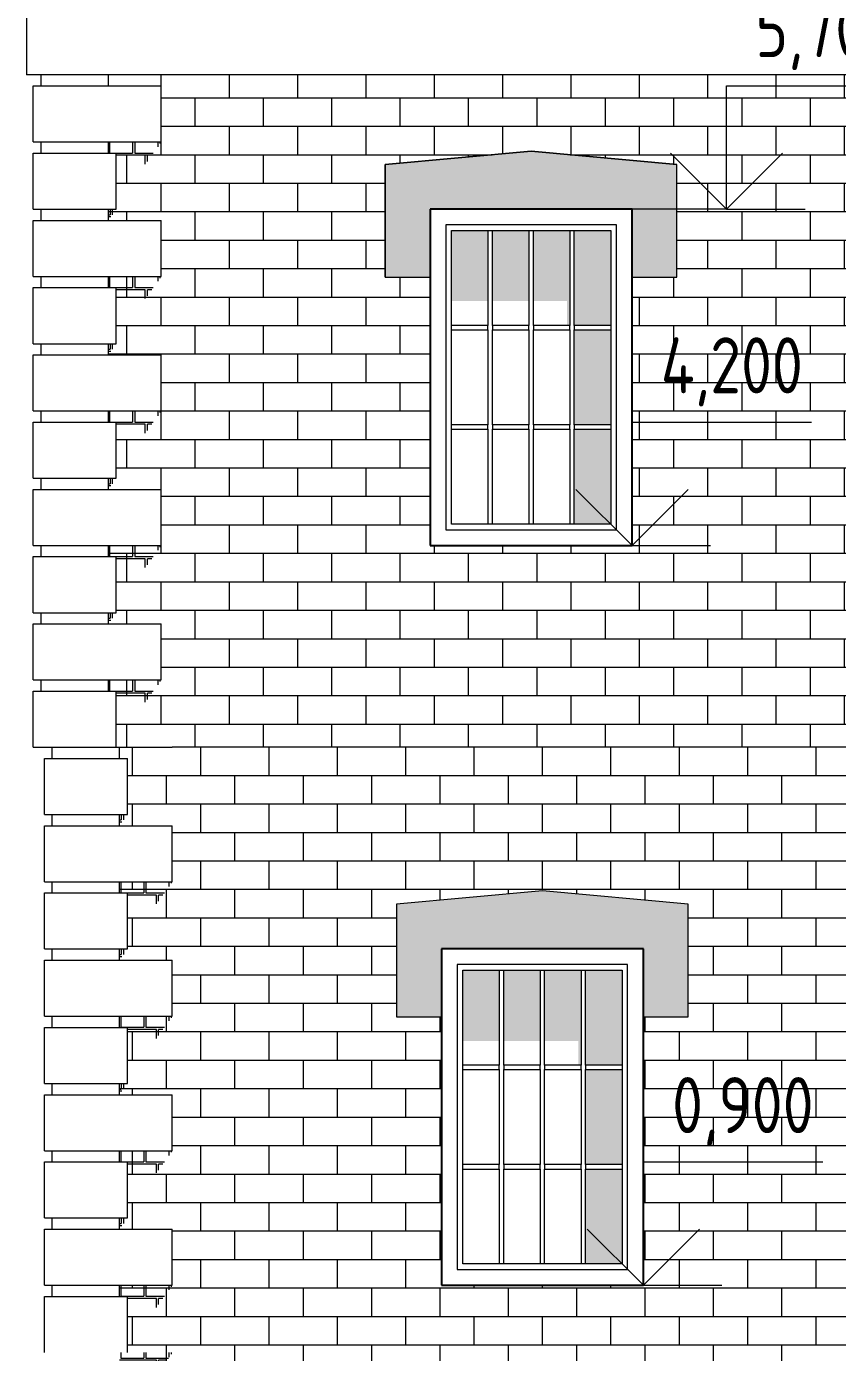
# Model space of a CAD drawing. Header units: feet. Extents: x -10410 to 374725, y -46422 to 88923.
# Drawn here: x 346562 to 350178, y 600 to 6515 of the extents above; entities that cross this region are included whole.
import ezdxf
from ezdxf.enums import TextEntityAlignment as Align

# ---------------------------------------------------------------- set-up
doc = ezdxf.new("R2010")
doc.units = ezdxf.units.FT
doc.header["$MEASUREMENT"] = 0
doc.layers.add('Интерьер - Мебель', color=7, linetype='Continuous')
for name, color, linetype, lineweight in [('Интерьер - Мебель_Ном._пера__1', 7, 'Continuous', 20), ('Интерьер - Мебель_Ном._пера__7', 7, 'Continuous', 20), ('Конструктив - Перекрытия_Ном._пера__1', 7, 'Continuous', 20), ('Конструктив - Стены Несущие_Ном._пера__1', 7, 'Continuous', 20), ('Конструктив - Стены Несущие_Ном._пера__101', 252, 'Continuous', 5), ('Конструктив - Стены Несущие_Ном._пера__120', 7, 'Continuous', 5)]:
    doc.layers.add(name, color=color, linetype=linetype, lineweight=lineweight)
for name, color, linetype, lineweight, true_color in [('Конструктив - Стены Несущие_Ном._пера__107', 7, 'Continuous', 5, 0xaaaaaa), ('Конструктив - Стены Несущие_Ном._пера__161', 7, 'Continuous', 15, 0x6a6a6a), ('Конструктив - Стены Несущие_Ном._пера__87', 7, 'Continuous', 25, 0x6a6a6a)]:
    doc.layers.add(name, color=color, linetype=linetype, lineweight=lineweight, true_color=true_color)
doc.styles.add('СГЕНЕРИР_СТИЛЬ_2', font='CS_Gost2304.shx')

# ---------------------------------------------------------------- blocks, each defined once
blk = doc.blocks.new('*X148')
at = {"layer": 'Конструктив - Стены Несущие_Ном._пера__101', "linetype": 'Continuous'}
for p, q in [((346982.3, 1500), (346982.3, 1450.5)), ((347084.8, 1500), (347084.8, 1450.5)), ((347094.8, 1500), (347094.8, 1450.5)), ((347197.3, 1500), (347197.3, 1478.8)), ((347207.3, 1500), (347207.3, 1492.9)), ((346982.3, 1450.5), (347084.8, 1450.5)), ((347141, 1440.5), (347012.3, 1440.5)), ((347094.8, 1450.5), (347177.3, 1450.5)), ((347141, 1401), (347141, 1440.5)), ((347170.2, 1440.5), (347151, 1440.5)), ((347151, 1413.4), (347151, 1440.5))]:
    blk.add_line(p, q, dxfattribs=at)
blk = doc.blocks.new('Штриховка_74', base_point=(0, 0))
at = {"layer": 'Конструктив - Стены Несущие_Ном._пера__101', "linetype": 'Continuous'}
blk.add_blockref('*X148', (0, 0), dxfattribs=at)
blk = doc.blocks.new('*X150')
at = {"layer": 'Конструктив - Стены Несущие_Ном._пера__101', "linetype": 'Continuous'}
for p, q in [((346984.8, 1200), (346984.8, 1175.3)), ((346994.8, 1200), (346994.8, 1175.3)), ((346977.3, 1175.3), (346984.8, 1175.3)), ((346987.7, 1165.3), (346977.3, 1165.3))]:
    blk.add_line(p, q, dxfattribs=at)
blk = doc.blocks.new('Штриховка_75', base_point=(0, 0))
at = {"layer": 'Конструктив - Стены Несущие_Ном._пера__101', "linetype": 'Continuous'}
blk.add_blockref('*X150', (0, 0), dxfattribs=at)
blk = doc.blocks.new('*X152')
at = {"layer": 'Конструктив - Стены Несущие_Ном._пера__101', "linetype": 'Continuous'}
for p, q in [((346982.3, 600), (346982.3, 575)), ((347084.8, 600), (347084.8, 575)), ((347094.8, 600), (347094.8, 575)), ((347197.3, 600), (347197.3, 578.8)), ((347207.3, 600), (347207.3, 592.9)), ((347141, 565), (346977.3, 565)), ((346982.3, 575), (347084.8, 575)), ((347094.8, 575), (347194.6, 575)), ((347141, 550), (347141, 565)), ((347187.5, 565), (347151, 565)), ((347151, 550), (347151, 565))]:
    blk.add_line(p, q, dxfattribs=at)
blk = doc.blocks.new('Штриховка_76', base_point=(0, 0))
at = {"layer": 'Конструктив - Стены Несущие_Ном._пера__101', "linetype": 'Continuous'}
blk.add_blockref('*X152', (0, 0), dxfattribs=at)
blk = doc.blocks.new('*X156')
at = {"layer": 'Конструктив - Стены Несущие_Ном._пера__101', "linetype": 'Continuous'}
for p, q in [((346982.3, 900), (346982.3, 850.5)), ((347084.8, 900), (347084.8, 850.5)), ((347094.8, 900), (347094.8, 850.5)), ((347197.3, 900), (347197.3, 878.8)), ((347207.3, 900), (347207.3, 892.9)), ((346982.3, 850.5), (347084.8, 850.5)), ((347141, 840.5), (347012.3, 840.5)), ((347094.8, 850.5), (347177.3, 850.5)), ((347141, 801), (347141, 840.5)), ((347170.2, 840.5), (347151, 840.5)), ((347151, 813.4), (347151, 840.5))]:
    blk.add_line(p, q, dxfattribs=at)
blk = doc.blocks.new('Штриховка_78', base_point=(0, 0))
at = {"layer": 'Конструктив - Стены Несущие_Ном._пера__101', "linetype": 'Continuous'}
blk.add_blockref('*X156', (0, 0), dxfattribs=at)
blk = doc.blocks.new('*X158')
at = {"layer": 'Конструктив - Стены Несущие_Ном._пера__101', "linetype": 'Continuous'}
for p, q in [((346977.3, 2375.3), (346984.8, 2375.3)), ((346984.8, 2400), (346984.8, 2375.3)), ((346994.8, 2400), (346994.8, 2375.3)), ((346987.7, 2365.3), (346977.3, 2365.3))]:
    blk.add_line(p, q, dxfattribs=at)
blk = doc.blocks.new('Штриховка_79', base_point=(0, 0))
at = {"layer": 'Конструктив - Стены Несущие_Ном._пера__101', "linetype": 'Continuous'}
blk.add_blockref('*X158', (0, 0), dxfattribs=at)
blk = doc.blocks.new('*X160')
at = {"layer": 'Конструктив - Стены Несущие_Ном._пера__101', "linetype": 'Continuous'}
for p, q in [((346982.3, 2700), (346982.3, 2650.5)), ((347084.8, 2700), (347084.8, 2650.5)), ((347094.8, 2700), (347094.8, 2650.5)), ((347197.3, 2700), (347197.3, 2678.8)), ((347207.3, 2700), (347207.3, 2692.9)), ((346982.3, 2650.5), (347084.8, 2650.5)), ((347141, 2640.5), (347012.3, 2640.5)), ((347094.8, 2650.5), (347177.3, 2650.5)), ((347141, 2601), (347141, 2640.5)), ((347170.2, 2640.5), (347151, 2640.5)), ((347151, 2613.4), (347151, 2640.5))]:
    blk.add_line(p, q, dxfattribs=at)
blk = doc.blocks.new('Штриховка_80', base_point=(0, 0))
at = {"layer": 'Конструктив - Стены Несущие_Ном._пера__101', "linetype": 'Continuous'}
blk.add_blockref('*X160', (0, 0), dxfattribs=at)
blk = doc.blocks.new('*X162')
at = {"layer": 'Конструктив - Стены Несущие_Ном._пера__101', "linetype": 'Continuous'}
for p, q in [((346977.3, 1775.3), (346984.8, 1775.3)), ((346984.8, 1800), (346984.8, 1775.3)), ((346994.8, 1800), (346994.8, 1775.3)), ((346987.7, 1765.3), (346977.3, 1765.3))]:
    blk.add_line(p, q, dxfattribs=at)
blk = doc.blocks.new('Штриховка_81', base_point=(0, 0))
at = {"layer": 'Конструктив - Стены Несущие_Ном._пера__101', "linetype": 'Continuous'}
blk.add_blockref('*X162', (0, 0), dxfattribs=at)
blk = doc.blocks.new('*X164')
at = {"layer": 'Конструктив - Стены Несущие_Ном._пера__101', "linetype": 'Continuous'}
for p, q in [((346982.3, 2100), (346982.3, 2050.5)), ((347084.8, 2100), (347084.8, 2050.5)), ((347094.8, 2100), (347094.8, 2050.5)), ((347197.3, 2100), (347197.3, 2078.8)), ((347207.3, 2100), (347207.3, 2092.9)), ((346982.3, 2050.5), (347084.8, 2050.5)), ((347141, 2040.5), (347012.3, 2040.5)), ((347094.8, 2050.5), (347177.3, 2050.5)), ((347141, 2001), (347141, 2040.5)), ((347170.2, 2040.5), (347151, 2040.5)), ((347151, 2013.4), (347151, 2040.5))]:
    blk.add_line(p, q, dxfattribs=at)
blk = doc.blocks.new('Штриховка_82', base_point=(0, 0))
at = {"layer": 'Конструктив - Стены Несущие_Ном._пера__101', "linetype": 'Continuous'}
blk.add_blockref('*X164', (0, 0), dxfattribs=at)
blk = doc.blocks.new('*X166')
at = {"layer": 'Конструктив - Стены Несущие_Ном._пера__101', "linetype": 'Continuous'}
for p, q in [((346977.3, 2975.3), (346984.8, 2975.3)), ((346987.7, 2965.3), (346977.3, 2965.3)), ((346984.8, 3000), (346984.8, 2975.3)), ((346994.8, 3000), (346994.8, 2975.3))]:
    blk.add_line(p, q, dxfattribs=at)
blk = doc.blocks.new('Штриховка_83', base_point=(0, 0))
at = {"layer": 'Конструктив - Стены Несущие_Ном._пера__101', "linetype": 'Continuous'}
blk.add_blockref('*X166', (0, 0), dxfattribs=at)
blk = doc.blocks.new('*X178')
at = {"layer": 'Конструктив - Стены Несущие_Ном._пера__101', "linetype": 'Continuous'}
for p, q in [((346934.8, 5100), (346934.8, 5075.3)), ((346944.8, 5100), (346944.8, 5075.3)), ((346927.3, 5075.3), (346934.8, 5075.3)), ((346937.7, 5065.3), (346927.3, 5065.3))]:
    blk.add_line(p, q, dxfattribs=at)
blk = doc.blocks.new('Штриховка_89', base_point=(0, 0))
at = {"layer": 'Конструктив - Стены Несущие_Ном._пера__101', "linetype": 'Continuous'}
blk.add_blockref('*X178', (0, 0), dxfattribs=at)
blk = doc.blocks.new('*X180')
at = {"layer": 'Конструктив - Стены Несущие_Ном._пера__101', "linetype": 'Continuous'}
for p, q in [((346932.3, 3600), (346932.3, 3550.5)), ((346932.3, 3550.5), (347034.8, 3550.5)), ((347034.8, 3600), (347034.8, 3550.5)), ((347044.8, 3600), (347044.8, 3550.5)), ((347044.8, 3550.5), (347127.3, 3550.5)), ((347147.3, 3600), (347147.3, 3578.8)), ((347157.3, 3600), (347157.3, 3592.9)), ((347091, 3540.5), (346962.3, 3540.5)), ((347091, 3501), (347091, 3540.5)), ((347120.2, 3540.5), (347101, 3540.5)), ((347101, 3513.4), (347101, 3540.5))]:
    blk.add_line(p, q, dxfattribs=at)
blk = doc.blocks.new('Штриховка_90', base_point=(0, 0))
at = {"layer": 'Конструктив - Стены Несущие_Ном._пера__101', "linetype": 'Continuous'}
blk.add_blockref('*X180', (0, 0), dxfattribs=at)
blk = doc.blocks.new('*X182')
at = {"layer": 'Конструктив - Стены Несущие_Ном._пера__101', "linetype": 'Continuous'}
for p, q in [((346932.3, 6000), (346932.3, 5950.5)), ((347034.8, 6000), (347034.8, 5950.5)), ((347044.8, 6000), (347044.8, 5950.5)), ((347147.3, 6000), (347147.3, 5978.8)), ((347157.3, 6000), (347157.3, 5992.9)), ((346932.3, 5950.5), (347034.8, 5950.5)), ((347091, 5940.5), (346962.3, 5940.5)), ((347044.8, 5950.5), (347127.3, 5950.5)), ((347091, 5901), (347091, 5940.5)), ((347120.2, 5940.5), (347101, 5940.5)), ((347101, 5913.4), (347101, 5940.5))]:
    blk.add_line(p, q, dxfattribs=at)
blk = doc.blocks.new('Штриховка_91', base_point=(0, 0))
at = {"layer": 'Конструктив - Стены Несущие_Ном._пера__101', "linetype": 'Continuous'}
blk.add_blockref('*X182', (0, 0), dxfattribs=at)
blk = doc.blocks.new('*X184')
at = {"layer": 'Конструктив - Стены Несущие_Ном._пера__101', "linetype": 'Continuous'}
for p, q in [((346932.3, 4200), (346932.3, 4150.5)), ((347034.8, 4200), (347034.8, 4150.5)), ((347044.8, 4200), (347044.8, 4150.5)), ((347147.3, 4200), (347147.3, 4178.8)), ((347157.3, 4200), (347157.3, 4192.9)), ((346932.3, 4150.5), (347034.8, 4150.5)), ((347091, 4140.5), (346962.3, 4140.5)), ((347044.8, 4150.5), (347127.3, 4150.5)), ((347091, 4101), (347091, 4140.5)), ((347120.2, 4140.5), (347101, 4140.5)), ((347101, 4113.4), (347101, 4140.5))]:
    blk.add_line(p, q, dxfattribs=at)
blk = doc.blocks.new('Штриховка_92', base_point=(0, 0))
at = {"layer": 'Конструктив - Стены Несущие_Ном._пера__101', "linetype": 'Continuous'}
blk.add_blockref('*X184', (0, 0), dxfattribs=at)
blk = doc.blocks.new('*X186')
at = {"layer": 'Конструктив - Стены Несущие_Ном._пера__101', "linetype": 'Continuous'}
for p, q in [((346932.3, 5400), (346932.3, 5350.5)), ((347034.8, 5400), (347034.8, 5350.5)), ((347044.8, 5400), (347044.8, 5350.5)), ((347147.3, 5400), (347147.3, 5378.8)), ((347157.3, 5400), (347157.3, 5392.9)), ((346932.3, 5350.5), (347034.8, 5350.5)), ((347091, 5340.5), (346962.3, 5340.5)), ((347044.8, 5350.5), (347127.3, 5350.5)), ((347091, 5301), (347091, 5340.5)), ((347120.2, 5340.5), (347101, 5340.5)), ((347101, 5313.4), (347101, 5340.5))]:
    blk.add_line(p, q, dxfattribs=at)
blk = doc.blocks.new('Штриховка_93', base_point=(0, 0))
at = {"layer": 'Конструктив - Стены Несущие_Ном._пера__101', "linetype": 'Continuous'}
blk.add_blockref('*X186', (0, 0), dxfattribs=at)
blk = doc.blocks.new('*X188')
at = {"layer": 'Конструктив - Стены Несущие_Ном._пера__101', "linetype": 'Continuous'}
for p, q in [((346927.3, 3875.3), (346934.8, 3875.3)), ((346937.7, 3865.3), (346927.3, 3865.3)), ((346934.8, 3900), (346934.8, 3875.3)), ((346944.8, 3900), (346944.8, 3875.3))]:
    blk.add_line(p, q, dxfattribs=at)
blk = doc.blocks.new('Штриховка_94', base_point=(0, 0))
at = {"layer": 'Конструктив - Стены Несущие_Ном._пера__101', "linetype": 'Continuous'}
blk.add_blockref('*X188', (0, 0), dxfattribs=at)
blk = doc.blocks.new('*X190')
at = {"layer": 'Конструктив - Стены Несущие_Ном._пера__101', "linetype": 'Continuous'}
for p, q in [((346932.3, 4800), (346932.3, 4750.5)), ((347034.8, 4800), (347034.8, 4750.5)), ((347044.8, 4800), (347044.8, 4750.5)), ((347147.3, 4800), (347147.3, 4778.8)), ((347157.3, 4800), (347157.3, 4792.9)), ((346932.3, 4750.5), (347034.8, 4750.5)), ((347091, 4740.5), (346962.3, 4740.5)), ((347044.8, 4750.5), (347127.3, 4750.5)), ((347091, 4701), (347091, 4740.5)), ((347120.2, 4740.5), (347101, 4740.5)), ((347101, 4713.4), (347101, 4740.5))]:
    blk.add_line(p, q, dxfattribs=at)
blk = doc.blocks.new('Штриховка_95', base_point=(0, 0))
at = {"layer": 'Конструктив - Стены Несущие_Ном._пера__101', "linetype": 'Continuous'}
blk.add_blockref('*X190', (0, 0), dxfattribs=at)
blk = doc.blocks.new('*X192')
at = {"layer": 'Конструктив - Стены Несущие_Ном._пера__101', "linetype": 'Continuous'}
for p, q in [((346934.8, 4500), (346934.8, 4475.3)), ((346944.8, 4500), (346944.8, 4475.3)), ((346927.3, 4475.3), (346934.8, 4475.3)), ((346937.7, 4465.3), (346927.3, 4465.3))]:
    blk.add_line(p, q, dxfattribs=at)
blk = doc.blocks.new('Штриховка_96', base_point=(0, 0))
at = {"layer": 'Конструктив - Стены Несущие_Ном._пера__101', "linetype": 'Continuous'}
blk.add_blockref('*X192', (0, 0), dxfattribs=at)
blk = doc.blocks.new('*X194')
at = {"layer": 'Конструктив - Стены Несущие_Ном._пера__101', "linetype": 'Continuous'}
for p, q in [((346934.8, 5700), (346934.8, 5675.3)), ((346944.8, 5700), (346944.8, 5675.3)), ((346927.3, 5675.3), (346934.8, 5675.3)), ((346937.7, 5665.3), (346927.3, 5665.3))]:
    blk.add_line(p, q, dxfattribs=at)
blk = doc.blocks.new('Штриховка_97', base_point=(0, 0))
at = {"layer": 'Конструктив - Стены Несущие_Ном._пера__101', "linetype": 'Continuous'}
blk.add_blockref('*X194', (0, 0), dxfattribs=at)
blk = doc.blocks.new('Отметка высоты 18_3')
at = {"layer": 'Интерьер - Мебель_Ном._пера__1', "linetype": 'Continuous'}
for p, q in [((0, 0), (0, 550)), ((0, 550), (800, 550)), ((0, 0), (-250, 250)), ((0, 0), (250, 250)), ((0, 0), (-550, 0)), ((0, 0), (350, 0))]:
    blk.add_line(p, q, dxfattribs=at)
at = {"layer": 'Интерьер - Мебель_Ном._пера__1', "style": 'СГЕНЕРИР_СТИЛЬ_2'}
blk.add_attdef('ac_toplevel', text='', height=250, dxfattribs=at).set_placement((0, 603.5), align=Align.BOTTOM_LEFT)
blk = doc.blocks.new('Отметка высоты 18_9')
at = {"layer": 'Интерьер - Мебель_Ном._пера__1', "linetype": 'Continuous'}
for p, q in [((0, 0), (0, 550)), ((0, 550), (783, 550)), ((0, 0), (-250, 250)), ((0, 0), (250, 250)), ((0, 0), (-550, 0)), ((0, 0), (350, 0))]:
    blk.add_line(p, q, dxfattribs=at)
at = {"layer": 'Интерьер - Мебель_Ном._пера__1', "style": 'СГЕНЕРИР_СТИЛЬ_2'}
blk.add_attdef('ac_toplevel', text='', height=250, dxfattribs=at).set_placement((0, 603.5), align=Align.BOTTOM_LEFT)

msp = doc.modelspace()

# ---------------------------------------------------------------- hatches: boundary and pattern name
at = {"layer": 'Конструктив - Стены Несущие_Ном._пера__107', "linetype": 'Continuous'}
h = msp.add_hatch(dxfattribs=at)
h.set_pattern_fill('ЧЕРЕПИЦА_02', color=256, style=0, pattern_type=2)
h.set_pattern_definition([(0, (349752.44, 4800), (0, 127), []), (90, (349752.44, 4800), (-304.8, 0), [127, -127]), (90, (349904.84, 4927), (-304.8, 0), [127, -127])])
h.paths.add_polyline_path([(346927.29195, 5100), (346927.29195, 5049.99997), (347162.29192, 5049.99997), (347162.29192, 4800.00007), (346927.29195, 4800.00007), (346927.29195, 4750.00004), (346962.29197, 4750.00004), (346962.29197, 4500.00006), (346927.29195, 4499.99997), (346927.29195, 4450.00003), (347162.29192, 4450.00003), (347162.29192, 4200.00004), (346927.29195, 4199.99996), (346927.29195, 4150.00001), (346962.29197, 4150.00001), (346962.29197, 3899.99994), (346927.29195, 3899.99994), (346927.29195, 3850), (347162.29192, 3850), (347162.29192, 3600.00001), (346927.29195, 3600.00001), (346927.29195, 3549.99998), (346962.29197, 3549.99998), (346962.29197, 3300), (352542.58258, 3300), (352542.58258, 3549.99998), (352577.58259, 3549.99998), (352577.58259, 3600.00001), (352542.58258, 3600.00001), (352542.58258, 3850), (352577.58259, 3850), (352577.58259, 3900.00003), (352542.58258, 3900.00003), (352542.58258, 4150.00001), (352577.58259, 4150.00001), (352577.58259, 4199.99996), (352542.58258, 4199.99996), (352542.58258, 4450.00003), (352577.58259, 4450.00003), (352577.58259, 4499.99997), (352542.58258, 4499.99997), (352542.58258, 4750.00004), (352577.5825, 4750.00004), (352577.5825, 4799.99999), (352542.58258, 4799.99999), (352542.58258, 5049.99997), (352577.5825, 5049.99997), (352577.5825, 5100), (352542.58258, 5100), (352542.58258, 5349.99999), (352577.5825, 5349.99999), (352577.5825, 5400.00002), (352542.58258, 5400.00002), (352542.58258, 5650), (352577.5825, 5650), (352577.5825, 5700.00003), (352542.58258, 5700.00003), (352542.58258, 5950.00001), (352577.5825, 5950.00001), (352577.5825, 5999.99996), (352542.58258, 5999.99996), (352542.58258, 6250.00003), (352577.5825, 6250.00003), (352577.5825, 6299.99998), (351217.00936, 6299.99998), (346927.29195, 6299.99998), (346927.29195, 6249.99994), (347162.29192, 6249.99994), (347162.29192, 5999.99996), (346927.29195, 5999.99996), (346927.29195, 5950.00001), (346962.29197, 5950.00001), (346962.29197, 5700.00003), (346927.29195, 5700.00003), (346927.29195, 5650), (347162.29192, 5650), (347162.29192, 5399.99993), (346927.29195, 5400.00002), (346927.29195, 5349.99999), (346962.29197, 5350.00007), (346962.29197, 5099.99992)])
h.paths.add_polyline_path([(348161.91365, 5899.99998), (348161.91365, 5397.08987), (348361.91369, 5397.08987), (348361.91369, 4199.99996), (349261.91364, 4199.99996), (349261.91364, 5397.08987), (349461.91368, 5397.08987), (349461.91368, 5899.99998), (348811.91362, 5958.86602)], flags=0)
h.paths.add_polyline_path([(350413.10437, 5397.08987), (350599.62548, 5397.08987), (350612.23357, 5397.08987), (350612.23349, 4199.99996), (351512.23353, 4199.99996), (351512.23353, 5397.08987), (351699.62547, 5397.08987), (351713.10441, 5397.08987), (351713.10441, 5899.99998), (351212.86086, 5945.30356), (351212.86086, 5944.08289), (351056.3648, 5958.25568), (350413.10437, 5899.99998)], flags=0)
h = msp.add_hatch(dxfattribs=at)
h.set_pattern_fill('ЧЕРЕПИЦА_02', color=256, style=0, pattern_type=2)
h.set_pattern_definition([(0, (349777.44, 1650), (0, 127), []), (90, (349777.44, 1650), (-304.8, 0), [127, -127]), (90, (349929.84, 1777), (-304.8, 0), [127, -127])])
h.paths.add_polyline_path([(346977.29194, 2650), (347012.29201, 2650), (347012.29201, 2400.00009), (346977.29194, 2400.00009), (346977.29194, 2349.99997), (347212.29189, 2349.99997), (347212.29189, 2099.99998), (346977.29194, 2099.99998), (346977.29194, 2050.00003), (347012.29201, 2050.00003), (347012.29201, 1800.00011), (346977.29194, 1800.00011), (346977.29194, 1750), (347212.29189, 1750), (347212.29189, 1500), (346977.29194, 1500), (346977.29194, 1450.00005), (347012.29201, 1450.00005), (347012.29201, 1199.99989), (346977.29194, 1199.99989), (346977.29194, 1150.00002), (347212.29189, 1150.00002), (347212.29189, 900.00003), (346977.29194, 900.00003), (346977.29194, 849.99991), (347012.29201, 849.99991), (347012.29201, 600.00017), (346977.29194, 600.00017), (346977.29194, 550.00005), (347212.29189, 550.00005), (347212.29189, 300.00005), (346977.29194, 300.00005), (346977.29194, 250.0001), (347212.29189, 249.99994), (347212.29189, -0.00006), (352542.5826, -0.00006), (352542.5826, 249.99994), (352577.58267, 249.99994), (352577.58267, 300.00005), (352542.5826, 300.00005), (352542.5826, 550.00005), (352577.58267, 550.00005), (352577.58267, 599.99991), (352542.5826, 599.99991), (352542.5826, 850.00008), (352577.58267, 850.00008), (352577.58267, 900.00003), (352542.5826, 900.00003), (352542.5826, 1150.00002), (352577.58267, 1150.00002), (352577.58267, 1200.00014), (352542.5826, 1200.00014), (352542.5826, 1450.00005), (352577.58267, 1450.00005), (352577.58267, 1500), (352542.5826, 1500), (352542.5826, 1750), (352577.58267, 1750), (352577.58267, 1800.00011), (352542.5826, 1800.00011), (352542.5826, 2050.00003), (352577.58267, 2050.00003), (352577.58267, 2099.99998), (352542.5826, 2099.99998), (352542.5826, 2349.99997), (352577.58267, 2349.99997), (352577.58267, 2400.00009), (352542.5826, 2400.00009), (352542.5826, 2650), (352577.58267, 2650), (352577.58267, 2699.99995), (352542.5826, 2699.99995), (352542.5826, 2949.99995), (352577.58267, 2949.99995), (352577.58267, 3000.00006), (352542.5826, 3000.00006), (352542.5826, 3249.99998), (352577.58267, 3249.99998), (352577.58267, 3299.99992), (346977.29194, 3299.99992), (346977.29194, 3249.99998), (347012.29201, 3249.99998), (347012.29201, 3000.00006), (346977.29194, 3000.00006), (346977.29194, 2949.99995), (347212.29189, 2950.00011), (347212.29189, 2699.99995), (346977.29194, 2699.99995)])
h.paths.add_polyline_path([(348412.2335, 2097.08996), (348412.23359, 900.00003), (349312.23367, 900.00003), (349312.23351, 2097.08996), (349512.23355, 2097.08996), (349512.23355, 2599.99997), (348862.2333, 2658.86608), (348212.23354, 2600.00005), (348212.23354, 2097.08996)], flags=0)
h.paths.add_polyline_path([(350612.00937, 2599.99997), (350612.00937, 2594.05117), (350612.00937, 2097.08988), (350812.00933, 2097.08988), (350812.0095, 900.00003), (351312.00941, 900.00003), (351312.00941, 2097.08988), (351511.97249, 2097.08988), (351511.97249, 2388.33624), (351511.97249, 2399.99992), (351511.97249, 2599.99997), (351062.39037, 2663.78492)], flags=0)
at = {"layer": 'Конструктив - Стены Несущие_Ном._пера__120', "linetype": 'Continuous', "lineweight": 0, "true_color": 0x000000}
for points in [[(348361.91369, 5699.99995), (349261.91369, 5699.99995), (349261.91369, 5397.08991), (349461.91369, 5397.08991), (349461.91369, 5899.99995), (348811.91344, 5958.866), (348161.91369, 5899.99999), (348161.91369, 5397.08991), (348361.91369, 5397.08991)], [(348456.91368, 5289.87807), (348616.91371, 5289.87805), (348616.91371, 5181.66662), (348619.41369, 5181.66661), (348619.41369, 5604.99995), (348456.91369, 5604.99995)], [(348801.91369, 5604.99995), (348639.41369, 5604.99994), (348639.4137, 5289.87806), (348799.4137, 5289.87803), (348799.4137, 5181.66663), (348801.91369, 5181.66661)], [(348821.91368, 5289.87802), (348971.91374, 5289.87808), (348971.91374, 5181.66664), (348984.41368, 5181.66661), (348984.41368, 5604.99994), (348821.91369, 5604.99994)], [(349166.91369, 5181.66661), (349166.91369, 5604.99994), (349004.41369, 5604.99994), (349004.41369, 5181.66661)], [(349166.91369, 4738.33328), (349166.91369, 5161.66661), (349004.41369, 5161.66661), (349004.41369, 4738.33328)], [(349166.91369, 4294.99995), (349166.91369, 4718.33328), (349004.41369, 4718.33328), (349004.41369, 4294.99995)], [(348412.23354, 2400), (349312.23354, 2400), (349312.23354, 2097.08996), (349512.23354, 2097.08996), (349512.23354, 2600), (348862.2333, 2658.86606), (348212.23354, 2600.00004), (348212.23354, 2097.08996), (348412.23354, 2097.08996)], [(348507.23354, 1989.87813), (348667.23357, 1989.87811), (348667.23357, 1881.66667), (348669.73355, 1881.66667), (348669.73355, 2305), (348507.23355, 2305)], [(348852.23354, 2305), (348689.73354, 2305), (348689.73356, 1989.87812), (348849.73356, 1989.87808), (348849.73356, 1881.66669), (348852.23354, 1881.66666)], [(348872.23353, 1989.87808), (349022.2336, 1989.87814), (349022.2336, 1881.6667), (349034.73354, 1881.66666), (349034.73354, 2305), (348872.23354, 2305)], [(349217.23354, 1881.66666), (349217.23354, 2305), (349054.73354, 2305), (349054.73354, 1881.66666)], [(349217.23354, 1438.33333), (349217.23354, 1861.66666), (349054.73354, 1861.66666), (349054.73354, 1438.33333)], [(349217.23354, 995), (349217.23354, 1418.33333), (349054.73354, 1418.33333), (349054.73354, 995)]]:
    msp.add_hatch(color=18, dxfattribs=at).paths.add_polyline_path(points)
at = {"layer": 'Конструктив - Стены Несущие_Ном._пера__161', "linetype": 'Continuous'}
h = msp.add_hatch(dxfattribs=at)
h.set_pattern_fill('ЧЕРЕПИЦА_02', color=256, style=0, pattern_type=2)
h.set_pattern_definition([(0, (349752.44, 4800), (0, 127), []), (90, (349752.44, 4800), (-304.8, 0), [127, -127]), (90, (349904.84, 4927), (-304.8, 0), [127, -127])])
h.paths.add_polyline_path([(352577.58255, 6300.00004), (346927.29196, 6300.00004), (346927.29196, 6250.00001), (347162.29192, 6250.00001), (347162.29192, 6158.57901), (351239.79049, 6158.57884), (351212.86083, 6120.49456), (351212.86083, 5944.08287), (351215.68468, 5945.04784), (351713.10437, 5899.99997), (351713.10437, 5397.08994), (351513.10442, 5397.08994), (351512.23366, 5295.68776), (351512.23366, 4200.00012), (350912.8609, 4200.00004), (350912.8609, 4108.36249), (351072.86078, 4108.36257), (351072.86078, 3921.49955), (351108.21618, 3921.49963), (351072.86078, 3871.4996), (351072.86078, 3621.49954), (351108.21618, 3621.49971), (351072.86078, 3571.49959), (351072.86078, 3321.49961), (351108.21618, 3321.49953), (351093.01376, 3300.00017), (352542.58254, 3300), (352542.58254, 3549.99998), (352577.58255, 3549.99998), (352577.58255, 3600.00001), (352542.58254, 3600.00001), (352542.58254, 3849.99999), (352577.58255, 3849.99999), (352577.58255, 3900.00002), (352542.58254, 3900.00002), (352542.58254, 4150.00001), (352577.58255, 4150.00001), (352577.58255, 4200.00004), (352542.58254, 4200.00004), (352542.58254, 4450.00002), (352577.58255, 4450.00002), (352577.58255, 4499.99996), (352542.58254, 4499.99996), (352542.58254, 4750.00003), (352577.58255, 4750.00003), (352577.58255, 4799.99998), (352542.58254, 4799.99998), (352542.58254, 5049.99996), (352577.58255, 5049.99996), (352577.58255, 5099.99999), (352542.58254, 5099.99999), (352542.58254, 5349.99997), (352577.58255, 5349.99997), (352577.58255, 5400), (352542.58254, 5400), (352542.58254, 5649.99998), (352577.58255, 5649.99998), (352577.58255, 5700.00001), (352542.58254, 5700.00001), (352542.58254, 5950), (352577.58255, 5950), (352577.58255, 6000.00003), (352542.58254, 6000.00003), (352542.58254, 6250.00001), (352577.58255, 6250.00001)])
h = msp.add_hatch(dxfattribs=at)
h.set_pattern_fill('ЧЕРЕПИЦА_02', color=256, style=0, pattern_type=2)
h.set_pattern_definition([(0, (349777.44, 1650), (0, 127), []), (90, (349777.44, 1650), (-304.8, 0), [127, -127]), (90, (349929.84, 1777), (-304.8, 0), [127, -127])])
h.paths.add_polyline_path([(346977.29194, 3249.99992), (347012.29201, 3249.99992), (347012.29201, 3201.00505), (347142.29192, 3201.00505), (347162.29194, 3229.2894), (351043.01373, 3229.2894), (351022.86084, 3200.789), (351022.86084, 2950.78883), (351058.21624, 2950.78883), (351022.86084, 2900.78913), (351022.86084, 2658.18656), (351062.39037, 2663.78495), (351511.97249, 2599.99999), (351511.97249, 2399.99995), (351511.97249, 2388.33626), (351511.97249, 2097.0899), (351312.00933, 2097.0899), (351312.00941, 900.00014), (351022.86084, 899.99997), (351022.86084, 850.7888), (351058.21624, 850.7888), (351022.86084, 800.78885), (351022.86084, 550.78894), (351058.21624, 550.78894), (351022.86084, 500.78882), (351022.86084, 250.78882), (351058.21624, 250.78882), (351022.86084, 200.78887), (351022.86084, -0.00012), (352542.5826, 0.00013), (352542.5826, 250.00005), (352577.58267, 250.00005), (352577.58267, 300), (352542.5826, 300), (352542.5826, 549.99999), (352577.58267, 549.99999), (352577.58267, 600.00011), (352542.5826, 600.00011), (352542.5826, 850.00002), (352577.58267, 850.00002), (352577.58267, 899.99997), (352542.5826, 899.99997), (352542.5826, 1149.99997), (352577.58267, 1149.99997), (352577.58267, 1200.00008), (352542.5826, 1200.00008), (352542.5826, 1449.99999), (352577.58267, 1449.99999), (352577.58267, 1499.99994), (352542.5826, 1499.99994), (352542.5826, 1749.99994), (352577.58267, 1750.00011), (352577.58267, 1800.00006), (352542.5826, 1800.00006), (352542.5826, 2049.99997), (352577.58267, 2049.99997), (352577.58267, 2099.99992), (352542.5826, 2099.99992), (352542.5826, 2350.00008), (352577.58267, 2350.00008), (352577.58267, 2400.00003), (352542.5826, 2400.00003), (352542.5826, 2649.99994), (352577.58267, 2649.99994), (352577.58267, 2699.99989), (352542.5826, 2699.99989), (352542.5826, 2950.00006), (352577.58267, 2950.00006), (352577.58267, 3000), (352542.5826, 3000), (352542.5826, 3249.99992), (352577.58267, 3249.99992), (352577.58267, 3300.00012), (346977.29194, 3300.00012)])

# ---------------------------------------------------------------- linework, layer by layer
at = {"layer": 'Интерьер - Мебель_Ном._пера__7', "linetype": 'Continuous'}
for p, q in [((346627.29196, 6250), (346627.29196, 6300)), ((346927.29196, 6250), (346927.29196, 6300)), ((346592.29196, 6250), (347162.29196, 6250)), ((346592.29196, 6000), (346592.29196, 6250)), ((347162.29196, 6000), (347162.29196, 6250)), ((346592.29196, 6000), (347162.29196, 6000)), ((346627.29196, 5950), (346627.29196, 6000)), ((346927.29196, 5950), (346927.29196, 6000)), ((346592.29196, 5950), (346962.29196, 5950)), ((346592.29196, 5700), (346592.29196, 5950)), ((346962.29196, 5700), (346962.29196, 5950)), ((346592.29196, 5700), (346962.29196, 5700)), ((346627.29196, 5650), (346627.29196, 5700)), ((346927.29196, 5650), (346927.29196, 5700)), ((346592.29196, 5650), (347162.29196, 5650)), ((346592.29196, 5400), (346592.29196, 5650)), ((347162.29196, 5400), (347162.29196, 5650)), ((346592.29196, 5400), (347162.29196, 5400)), ((346627.29196, 5350), (346627.29196, 5400)), ((346927.29196, 5350), (346927.29196, 5400)), ((346592.29196, 5350), (346962.29196, 5350)), ((346592.29196, 5100), (346592.29196, 5350)), ((346962.29196, 5100), (346962.29196, 5350)), ((346592.29196, 5100), (346962.29196, 5100)), ((346627.29196, 5050), (346627.29196, 5100)), ((346927.29196, 5050), (346927.29196, 5100)), ((346592.29196, 5050), (347162.29196, 5050)), ((346592.29196, 4800), (346592.29196, 5050)), ((347162.29196, 4800), (347162.29196, 5050)), ((346592.29196, 4800), (347162.29196, 4800)), ((346627.29196, 4750), (346627.29196, 4800)), ((346927.29196, 4750), (346927.29196, 4800)), ((346592.29196, 4750), (346962.29196, 4750)), ((346592.29196, 4500), (346592.29196, 4750)), ((346962.29196, 4500), (346962.29196, 4750)), ((346592.29196, 4500), (346962.29196, 4500)), ((346627.29196, 4450), (346627.29196, 4500)), ((346927.29196, 4450), (346927.29196, 4500)), ((346592.29196, 4450), (347162.29196, 4450)), ((346592.29196, 4200), (346592.29196, 4450)), ((347162.29196, 4200), (347162.29196, 4450)), ((346592.29196, 4200), (347162.29196, 4200)), ((346627.29196, 4150), (346627.29196, 4200)), ((346927.29196, 4150), (346927.29196, 4200)), ((346592.29196, 4150), (346962.29196, 4150)), ((346592.29196, 3900), (346592.29196, 4150)), ((346962.29196, 3900), (346962.29196, 4150)), ((346592.29196, 3900), (346962.29196, 3900)), ((346592.29196, 3850), (347162.29196, 3850)), ((346592.29196, 3600), (346592.29196, 3850)), ((346627.29196, 3850), (346627.29196, 3900)), ((346927.29196, 3850), (346927.29196, 3900)), ((347162.29196, 3600), (347162.29196, 3850)), ((346592.29196, 3600), (347162.29196, 3600)), ((346592.29196, 3550), (346962.29196, 3550)), ((346592.29196, 3300), (346592.29196, 3550)), ((346627.29196, 3550), (346627.29196, 3600)), ((346927.29196, 3550), (346927.29196, 3600)), ((346962.29196, 3300), (346962.29196, 3550)), ((346592.29196, 3300), (346962.29196, 3300)), ((346677.29196, 3250), (346677.29196, 3300)), ((346962.29196, 3300), (347212.29196, 3300)), ((346977.29196, 3250), (346977.29196, 3300)), ((346642.29196, 3250), (347012.29196, 3250)), ((346642.29196, 3000), (346642.29196, 3250)), ((347012.29196, 3000), (347012.29196, 3250)), ((346642.29196, 3000), (347012.29196, 3000)), ((346677.29196, 2950), (346677.29196, 3000)), ((346977.29196, 2950), (346977.29196, 3000)), ((346642.29196, 2950), (347212.29196, 2950)), ((346642.29196, 2700), (346642.29196, 2950)), ((347212.29196, 2700), (347212.29196, 2950)), ((346642.29196, 2700), (347212.29196, 2700)), ((346677.29196, 2650), (346677.29196, 2700)), ((346977.29196, 2650), (346977.29196, 2700)), ((346642.29196, 2650), (347012.29196, 2650)), ((346642.29196, 2400), (346642.29196, 2650)), ((347012.29196, 2400), (347012.29196, 2650)), ((346642.29196, 2400), (347012.29196, 2400)), ((346677.29196, 2350), (346677.29196, 2400)), ((346977.29196, 2350), (346977.29196, 2400)), ((346642.29196, 2350), (347212.29196, 2350)), ((346642.29196, 2100), (346642.29196, 2350)), ((347212.29196, 2100), (347212.29196, 2350)), ((346642.29196, 2100), (347212.29196, 2100)), ((346677.29196, 2050), (346677.29196, 2100)), ((346977.29196, 2050), (346977.29196, 2100)), ((346642.29196, 2050), (347012.29196, 2050)), ((346642.29196, 1800), (346642.29196, 2050)), ((347012.29196, 1800), (347012.29196, 2050)), ((346642.29196, 1800), (347012.29196, 1800)), ((346677.29196, 1750), (346677.29196, 1800)), ((346977.29196, 1750), (346977.29196, 1800)), ((346642.29196, 1750), (347212.29196, 1750)), ((346642.29196, 1500), (346642.29196, 1750)), ((347212.29196, 1500), (347212.29196, 1750)), ((346642.29196, 1500), (347212.29196, 1500)), ((346677.29196, 1450), (346677.29196, 1500)), ((346977.29196, 1450), (346977.29196, 1500)), ((346642.29196, 1450), (347012.29196, 1450)), ((346642.29196, 1200), (346642.29196, 1450)), ((347012.29196, 1200), (347012.29196, 1450)), ((346642.29196, 1200), (347012.29196, 1200)), ((346677.29196, 1150), (346677.29196, 1200)), ((346977.29196, 1150), (346977.29196, 1200)), ((346642.29196, 1150), (347212.29196, 1150)), ((346642.29196, 900), (346642.29196, 1150)), ((347212.29196, 900), (347212.29196, 1150)), ((346642.29196, 900), (347212.29196, 900)), ((346677.29196, 850), (346677.29196, 900)), ((346977.29196, 850), (346977.29196, 900)), ((346642.29196, 850), (347012.29196, 850)), ((346642.29196, 600), (346642.29196, 850)), ((347012.29196, 600), (347012.29196, 850))]:
    msp.add_line(p, q, dxfattribs=at)
at = {"layer": 'Конструктив - Перекрытия_Ном._пера__1', "linetype": 'Continuous'}
for p in [(346562.29186, 6600), (352462.58261, 6300)]:
    msp.add_line(p, (346562.29186, 6300), dxfattribs=at)
at = {"layer": 'Конструктив - Стены Несущие_Ном._пера__1', "linetype": 'Continuous'}
for p, q in [((348811.91344, 5958.866), (348161.91369, 5899.99999)), ((349461.91369, 5899.99995), (348811.91344, 5958.866)), ((348161.91369, 5899.99999), (348161.91369, 5397.08991)), ((349461.91369, 5397.08991), (349461.91369, 5899.99995)), ((348361.91369, 5699.99995), (349261.91369, 5699.99995)), ((348361.91369, 5397.08991), (348361.91369, 5699.99995)), ((349261.91369, 5699.99995), (349261.91369, 5397.08991)), ((348161.91369, 5397.08991), (348361.91369, 5397.08991)), ((349261.91369, 5397.08991), (349461.91369, 5397.08991)), ((352542.58257, 3300), (347212.29196, 3300)), ((348862.2333, 2658.86606), (348212.23354, 2600.00004)), ((349512.23354, 2600), (348862.2333, 2658.86606)), ((348212.23354, 2600.00004), (348212.23354, 2097.08996)), ((349512.23354, 2097.08996), (349512.23354, 2600)), ((348412.23354, 2400), (349312.23354, 2400)), ((348412.23354, 2097.08996), (348412.23354, 2400)), ((349312.23354, 2400), (349312.23354, 2097.08996)), ((348212.23354, 2097.08996), (348412.23354, 2097.08996)), ((349312.23354, 2097.08996), (349512.23354, 2097.08996))]:
    msp.add_line(p, q, dxfattribs=at)
at = {"layer": 'Конструктив - Стены Несущие_Ном._пера__120', "linetype": 'Continuous'}
for p, q in [((348161.91369, 5899.99995), (348811.91366, 5958.86598)), ((348811.91366, 5958.86598), (349461.91369, 5899.99995)), ((348161.91369, 5397.08991), (348161.91369, 5899.99995)), ((349461.91369, 5397.08991), (349461.91369, 5899.99995)), ((348361.91369, 5699.99995), (349261.91369, 5699.99995)), ((348361.91369, 5397.08991), (348361.91369, 5699.99995)), ((349261.91369, 5397.08991), (349261.91369, 5699.99995)), ((348431.91369, 5629.99995), (348431.91369, 4269.99995)), ((349191.91369, 5629.99995), (348431.91369, 5629.99995)), ((349191.91369, 4269.99995), (349191.91369, 5629.99995)), ((348456.91369, 4294.99995), (348456.91369, 5604.99995)), ((348456.91369, 5604.99995), (349166.91369, 5604.99995)), ((348619.41369, 5604.99995), (348619.41369, 5181.66661)), ((348639.41369, 5181.66661), (348639.41369, 5604.99995)), ((348801.91369, 5604.99995), (348801.91369, 5181.66661)), ((348821.91369, 5181.66661), (348821.91369, 5604.99995)), ((348984.41369, 5604.99995), (348984.41369, 5181.66661)), ((349004.41369, 5181.66661), (349004.41369, 5604.99995)), ((349166.91369, 5604.99995), (349166.91369, 4294.99995)), ((349166.91369, 5604.99995), (349166.91369, 4294.99995)), ((348161.91369, 5397.08991), (348361.91369, 5397.08991)), ((349261.91364, 5397.08991), (349461.91369, 5397.08991)), ((348619.41369, 5181.66661), (348456.91369, 5181.66661)), ((348456.91369, 5161.66661), (348619.41369, 5161.66661)), ((348619.41369, 5161.66661), (348619.41369, 5181.66661)), ((348619.41369, 5161.66661), (348619.41369, 4738.33328)), ((348801.91369, 5181.66661), (348639.41369, 5181.66661)), ((348639.41369, 5181.66661), (348639.41369, 5161.66661)), ((348639.41369, 4738.33328), (348639.41369, 5161.66661)), ((348639.41369, 5161.66661), (348801.91369, 5161.66661)), ((348801.91369, 5161.66661), (348801.91369, 5181.66661)), ((348801.91369, 5161.66661), (348801.91369, 4738.33328)), ((348984.41369, 5181.66661), (348821.91369, 5181.66661)), ((348821.91369, 5181.66661), (348821.91369, 5161.66661)), ((348821.91369, 4738.33328), (348821.91369, 5161.66661)), ((348821.91369, 5161.66661), (348984.41369, 5161.66661)), ((348984.41369, 5161.66661), (348984.41369, 5181.66661)), ((348984.41369, 5161.66661), (348984.41369, 4738.33328)), ((349166.91369, 5181.66661), (349004.41369, 5181.66661)), ((349004.41369, 5181.66661), (349004.41369, 5161.66661)), ((349004.41369, 4738.33328), (349004.41369, 5161.66661)), ((349004.41369, 5161.66661), (349166.91369, 5161.66661)), ((348619.41369, 4738.33328), (348456.91369, 4738.33328)), ((348619.41369, 4718.33328), (348619.41369, 4738.33328)), ((348801.91369, 4738.33328), (348639.41369, 4738.33328)), ((348639.41369, 4738.33328), (348639.41369, 4718.33328)), ((348801.91369, 4718.33328), (348801.91369, 4738.33328)), ((348984.41369, 4738.33328), (348821.91369, 4738.33328)), ((348821.91369, 4738.33328), (348821.91369, 4718.33328)), ((348984.41369, 4718.33328), (348984.41369, 4738.33328)), ((349166.91369, 4738.33328), (349004.41369, 4738.33328)), ((349004.41369, 4738.33328), (349004.41369, 4718.33328)), ((348456.91369, 4718.33328), (348619.41369, 4718.33328)), ((348619.41369, 4718.33328), (348619.41369, 4294.99995)), ((348639.41369, 4294.99995), (348639.41369, 4718.33328)), ((348639.41369, 4718.33328), (348801.91369, 4718.33328)), ((348801.91369, 4718.33328), (348801.91369, 4294.99995)), ((348821.91369, 4294.99995), (348821.91369, 4718.33328)), ((348821.91369, 4718.33328), (348984.41369, 4718.33328)), ((348984.41369, 4718.33328), (348984.41369, 4294.99995)), ((349004.41369, 4294.99995), (349004.41369, 4718.33328)), ((349004.41369, 4718.33328), (349166.91369, 4718.33328)), ((348431.91369, 4269.99995), (349191.91369, 4269.99995)), ((349166.91369, 4294.99995), (348456.91369, 4294.99995)), ((348482.23354, 2330), (348482.23354, 970)), ((349242.23354, 2330), (348482.23354, 2330)), ((349242.23354, 970), (349242.23354, 2330)), ((348507.23354, 995), (348507.23354, 2305)), ((348507.23354, 2305), (349217.23354, 2305)), ((348669.73354, 2305), (348669.73354, 1881.66667)), ((348689.73354, 1881.66667), (348689.73354, 2305)), ((348852.23354, 2305), (348852.23354, 1881.66667)), ((348872.23354, 1881.66667), (348872.23354, 2305)), ((349034.73354, 2305), (349034.73354, 1881.66667)), ((349054.73354, 1881.66667), (349054.73354, 2305)), ((349217.23354, 2305), (349217.23354, 995)), ((348669.73354, 1881.66667), (348507.23354, 1881.66667)), ((348507.23354, 1861.66667), (348669.73354, 1861.66667)), ((348669.73354, 1861.66667), (348669.73354, 1881.66667)), ((348669.73354, 1861.66667), (348669.73354, 1438.33333)), ((348852.23354, 1881.66667), (348689.73354, 1881.66667)), ((348689.73354, 1881.66667), (348689.73354, 1861.66667)), ((348689.73354, 1438.33333), (348689.73354, 1861.66667)), ((348689.73354, 1861.66667), (348852.23354, 1861.66667)), ((348852.23354, 1861.66667), (348852.23354, 1881.66667)), ((348852.23354, 1861.66667), (348852.23354, 1438.33333)), ((349034.73354, 1881.66667), (348872.23354, 1881.66667)), ((348872.23354, 1881.66667), (348872.23354, 1861.66667)), ((348872.23354, 1438.33333), (348872.23354, 1861.66667)), ((348872.23354, 1861.66667), (349034.73354, 1861.66667)), ((349034.73354, 1861.66667), (349034.73354, 1881.66667)), ((349034.73354, 1861.66667), (349034.73354, 1438.33333)), ((349217.23354, 1881.66667), (349054.73354, 1881.66667)), ((349054.73354, 1881.66667), (349054.73354, 1861.66667)), ((349054.73354, 1438.33333), (349054.73354, 1861.66667)), ((349054.73354, 1861.66667), (349217.23354, 1861.66667)), ((348669.73354, 1438.33333), (348507.23354, 1438.33333)), ((348669.73354, 1418.33333), (348669.73354, 1438.33333)), ((348852.23354, 1438.33333), (348689.73354, 1438.33333)), ((348689.73354, 1438.33333), (348689.73354, 1418.33333)), ((348852.23354, 1418.33333), (348852.23354, 1438.33333)), ((349034.73354, 1438.33333), (348872.23354, 1438.33333)), ((348872.23354, 1438.33333), (348872.23354, 1418.33333)), ((349034.73354, 1418.33333), (349034.73354, 1438.33333)), ((349217.23354, 1438.33333), (349054.73354, 1438.33333)), ((349054.73354, 1438.33333), (349054.73354, 1418.33333)), ((348507.23354, 1418.33333), (348669.73354, 1418.33333)), ((348669.73354, 1418.33333), (348669.73354, 995)), ((348689.73354, 995), (348689.73354, 1418.33333)), ((348689.73354, 1418.33333), (348852.23354, 1418.33333)), ((348852.23354, 1418.33333), (348852.23354, 995)), ((348872.23354, 995), (348872.23354, 1418.33333)), ((348872.23354, 1418.33333), (349034.73354, 1418.33333)), ((349034.73354, 1418.33333), (349034.73354, 995)), ((349054.73354, 995), (349054.73354, 1418.33333)), ((349054.73354, 1418.33333), (349217.23354, 1418.33333)), ((348482.23354, 970), (349242.23354, 970)), ((349217.23354, 995), (348507.23354, 995))]:
    msp.add_line(p, q, dxfattribs=at)
at = {"layer": 'Конструктив - Стены Несущие_Ном._пера__87', "linetype": 'Continuous'}
for p, q in [((349261.91369, 5699.99995), (348361.91369, 5699.99995)), ((348361.91369, 5699.99995), (348361.91369, 4199.99995)), ((349261.91369, 4199.99995), (349261.91369, 5699.99995)), ((348361.91369, 4199.99995), (349261.91369, 4199.99995)), ((349312.23354, 2400), (348412.23354, 2400)), ((348412.23354, 2400), (348412.23354, 900)), ((349312.23354, 900), (349312.23354, 2400)), ((348412.23354, 900), (349312.23354, 900))]:
    msp.add_line(p, q, dxfattribs=at)

# ---------------------------------------------------------------- block references
at = {"layer": 'Интерьер - Мебель', "linetype": 'Continuous'}
ref = msp.add_blockref('Отметка высоты 18_9', (349683.16561, 5699.99995), dxfattribs=dict(at, zscale=1000))
ref.add_attrib('ac_toplevel', ' 5,700', dxfattribs={"layer": 'Интерьер - Мебель_Ном._пера__1', "color": 7, "height": 250, "style": 'СГЕНЕРИР_СТИЛЬ_2'}).set_placement((349683.16561, 6303.4551), align=Align.BOTTOM_LEFT)
ref = msp.add_blockref('Отметка высоты 18_3', (349261.91369, 4199.99995), dxfattribs=dict(at, zscale=1000))
ref.add_attrib('ac_toplevel', ' 4,200', dxfattribs={"layer": 'Интерьер - Мебель_Ном._пера__1', "color": 7, "height": 250, "style": 'СГЕНЕРИР_СТИЛЬ_2'}).set_placement((349261.91369, 4803.4551), align=Align.BOTTOM_LEFT)
ref = msp.add_blockref('Отметка высоты 18_3', (349312.23354, 900), dxfattribs=dict(at, zscale=1000))
ref.add_attrib('ac_toplevel', ' 0,900', dxfattribs={"layer": 'Интерьер - Мебель_Ном._пера__1', "color": 7, "height": 250, "style": 'СГЕНЕРИР_СТИЛЬ_2'}).set_placement((349312.23354, 1503.45515), align=Align.BOTTOM_LEFT)
at = {"layer": 'Конструктив - Стены Несущие_Ном._пера__101', "linetype": 'Continuous'}
for name in ['Штриховка_91', 'Штриховка_97', 'Штриховка_93', 'Штриховка_89', 'Штриховка_95', 'Штриховка_96', 'Штриховка_92', 'Штриховка_94', 'Штриховка_90', 'Штриховка_83', 'Штриховка_80', 'Штриховка_79', 'Штриховка_82', 'Штриховка_81', 'Штриховка_74', 'Штриховка_75', 'Штриховка_78', 'Штриховка_76']:
    msp.add_blockref(name, (0, 0), dxfattribs=at)

doc.saveas('drawing.dxf')
